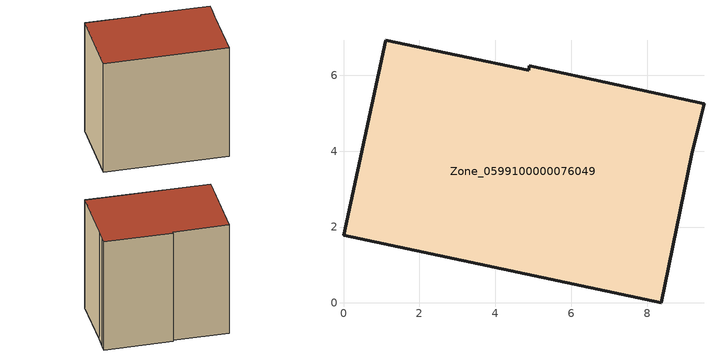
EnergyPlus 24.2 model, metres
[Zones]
Zone_0599100000076049
 floor ground (C_G): 8.37,0 0,1.79 1.11,6.93 4.88,6.14 4.9,6.25 9.5,5.25 9.4,4.83 9.18,3.92 z0
 wall outside (C_F): 0,1.79 8.37,0 9.18,3.92 9.4,4.83 9.5,5.25 4.9,6.25 4.88,6.14 1.11,6.93 0,1.79 z0:8.43
 roof outside (C_R): 9.4,4.83 9.5,5.25 4.9,6.25 4.88,6.14 1.11,6.93 0,1.79 8.37,0 9.18,3.92 z8.43
[BUILDING]
Pand.0599100000076049: North Axis=0; Terrain=City; Loads Convergence Tolerance Value=0.04; Temperature Convergence Tolerance Value=0.4; Solar Distribution=FullExterior; Maximum Number of Warmup Days=25; Minimum Number of Warmup Days=1
[Site:Location]
Rotterdam.The.Hague.AP_ZH_NLD Design_Conditions: Latitude=51.96; Longitude=4.45; Time Zone=1; Elevation=-4.5
[SITE:GROUNDTEMPERATURE:BUILDINGSURFACE]
18, 18, 18, 18, 18, 18, 18, 18, 18, 18, 18, 18
[MATERIAL] Thermal Absorptance=0.9; Solar Absorptance=0.7; Visible Absorptance=0.7
Name | Roughness | Thickness | Conductivity | Density | Specific Heat
G.TC.1975-1991 | MediumSmooth | 0.15 | 0.288461 | 540 | 1210
F.TC.1975-1991 | Rough | 0.3 | 0.230769 | 1920 | 840
R.TC.1975-1991 | MediumRough | 0.2 | 0.153846 | 1500 | 1000
[CONSTRUCTION]
C_G: G.TC.1975-1991
C_F: F.TC.1975-1991
C_R: R.TC.1975-1991
[ZONE]
Zone_0599100000076049: Type=1; Multiplier=1; Ceiling Height=Autocalculate; Volume=Autocalculate; Floor Area=autocalculate; Part of Total Floor Area=Yes
[ZONEINFILTRATION:DESIGNFLOWRATE]
Infil_Zone_0599100000076049: Zone or ZoneList or Space or SpaceList=Zone_0599100000076049; Schedule=AlwaysOn; Design Flow Rate Calculation Method=Flow/Area; Flow Rate per Floor Area=0.003; Constant Term Coefficient=1; Temperature Term Coefficient=0; Velocity Term Coefficient=0; Velocity Squared Term Coefficient=0
[HVACTEMPLATE:ZONE:IDEALLOADSAIRSYSTEM]
Zone_0599100000076049: Maximum Heating Supply Air Temperature=50; Minimum Cooling Supply Air Temperature=13; Maximum Heating Supply Air Humidity Ratio=0.0156; Minimum Cooling Supply Air Humidity Ratio=0.0077; Heating Limit=NoLimit; Cooling Limit=NoLimit; Dehumidification Control Type=ConstantSensibleHeatRatio; Cooling Sensible Heat Ratio=0.7; Dehumidification Setpoint=60; Humidification Control Type=None; Humidification Setpoint=30; Outdoor Air Method=None; Outdoor Air Flow Rate per Person=0.00944; Outdoor Air Flow Rate per Zone Floor Area=0; Outdoor Air Flow Rate per Zone=0; Demand Controlled Ventilation Type=None; Outdoor Air Economizer Type=NoEconomizer; Heat Recovery Type=None; Sensible Heat Recovery Effectiveness=0.7; Latent Heat Recovery Effectiveness=0.65
[ZONECONTROL:THERMOSTAT]
ThermostatControl_Zone_0599100000076049: Zone or ZoneList=Zone_0599100000076049; Control Type Schedule=DualSetpointControlType; Control 1=Thermostat_Zone_0599100000076049; Temperature Difference Between Cutout And Setpoint=0
[THERMOSTATSETPOINT:DUALSETPOINT]
Thermostat_Zone_0599100000076049: Heating Setpoint Temperature Schedule=HeatingSetpoint_Zone_0599100000076049; Cooling Setpoint Temperature Schedule=CoolingSetpoint_Zone_0599100000076049
[SCHEDULE:COMPACT]
HeatingSetpoint_Zone_0599100000076049: Through: 12/31, For: AllDays, Until: 24:00, 21
CoolingSetpoint_Zone_0599100000076049: Through: 12/31, For: AllDays, Until: 24:00, 24
DualSetpointControlType: Through: 12/31, For: AllDays, Until: 24:00, 4
AlwaysOn: Through: 12/31, For: AllDays, Until: 24:00, 1
